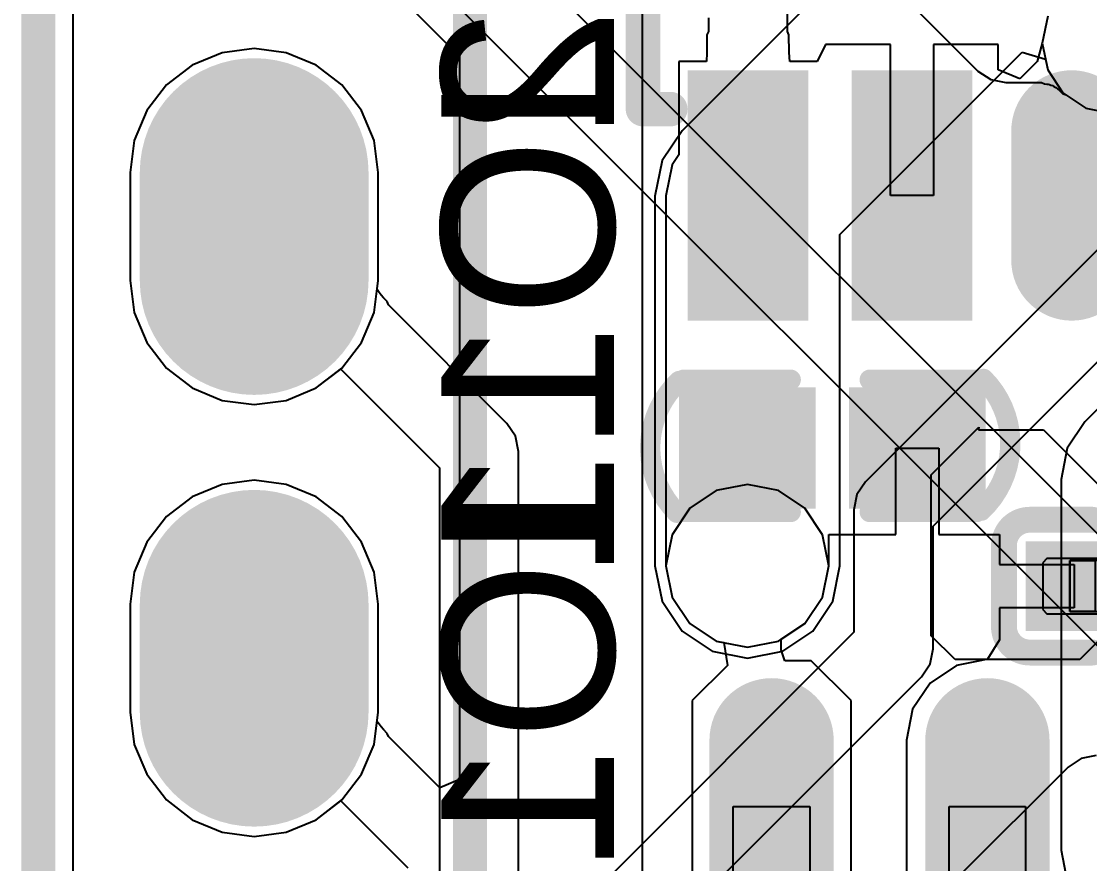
# Model space of a CAD drawing. Header units: millimetres. Extents: x 0 to 11.7, y 0 to 8.3.
# Drawn here: x 4.901 to 5.1485, y 3.1336 to 3.3287 of the extents above; entities that cross this region are included whole.
import ezdxf

# ---------------------------------------------------------------- set-up
doc = ezdxf.new("R2010")
doc.units = ezdxf.units.MM
doc.header["$MEASUREMENT"] = 0
for name, color, linetype in [('BottomLayer', 5, 'Continuous'), ('BottomOverlay', 54, 'Continuous'), ('BottomPaste', 16, 'Continuous'), ('BottomSolder', 6, 'Continuous'), ('ConnectLayer', 7, 'Continuous'), ('KeepOutLayer', 6, 'Continuous'), ('Mechanical15', 56, 'Continuous'), ('Mechanical4', 56, 'Continuous'), ('Mechanical5', 56, 'Continuous'), ('MidLayer1', 16, 'Continuous'), ('MidLayer2', 76, 'Continuous'), ('MultiLayer', 9, 'Continuous'), ('PadHoleLayer', 156, 'Continuous'), ('TopLayer', 1, 'Continuous'), ('TopOverlay', 2, 'Continuous'), ('TopSolder', 216, 'Continuous')]:
    doc.layers.add(name, color=color, linetype=linetype)

# ---------------------------------------------------------------- blocks, each defined once
blk = doc.blocks.new('SOIC_8_L5_3_W5_3_P1_27_LS8_0_BL_B_1')
at = {"layer": 'BottomLayer', "const_width": 0.0248}
for points in [[(0.11959, 0.06426), (0.18337, 0.06426)], [(0.11959, 0.01426), (0.18337, 0.01426)]]:
    blk.add_lwpolyline(points, dxfattribs=at)
at = {"layer": 'BottomLayer', "const_width": 0.0124}
for points in [[(0.17717, 0.06426, 1), (0.18957, 0.06426, 1)], [(0.17717, 0.01426, 1), (0.18957, 0.01426, 1)]]:
    blk.add_lwpolyline(points, format="xyb", close=True, dxfattribs=at)
at = {"layer": 'BottomPaste', "const_width": 0.0248}
for points in [[(0.11959, 0.06426), (0.18337, 0.06426)], [(0.11959, 0.01426), (0.18337, 0.01426)]]:
    blk.add_lwpolyline(points, dxfattribs=at)
at = {"layer": 'BottomPaste', "const_width": 0.0124}
for points in [[(0.17717, 0.06426, 1), (0.18957, 0.06426, 1)], [(0.17717, 0.01426, 1), (0.18957, 0.01426, 1)]]:
    blk.add_lwpolyline(points, format="xyb", close=True, dxfattribs=at)
at = {"layer": 'BottomSolder', "const_width": 0.0288}
for points in [[(0.11959, 0.06426), (0.18337, 0.06426)], [(0.11959, 0.01426), (0.18337, 0.01426)]]:
    blk.add_lwpolyline(points, dxfattribs=at)
at = {"layer": 'BottomSolder', "const_width": 0.0144}
for points in [[(0.17617, 0.06426, 1), (0.19057, 0.06426, 1)], [(0.17617, 0.01426, 1), (0.19057, 0.01426, 1)]]:
    blk.add_lwpolyline(points, format="xyb", close=True, dxfattribs=at)
at = {"layer": 'Mechanical15'}
for p, q in [((0.14242, 0.07312), (0.16802, 0.07312)), ((0.16802, 0.07312), (0.16802, 0.0554)), ((0.16802, 0.0554), (0.14242, 0.0554)), ((0.14242, 0.02312), (0.16802, 0.02312)), ((0.16802, 0.02312), (0.16802, 0.0054)), ((0.16802, 0.0054), (0.14242, 0.0054))]:
    blk.add_line(p, q, dxfattribs=at)
blk = doc.blocks.new('C0201_B_5')
at = {"layer": 'BottomLayer'}
for points in [[(-0.0182, -0.00569), (-0.00369, -0.00569), (-0.0182, 0.00707), (-0.00369, 0.00707)], [(0.00339, -0.00569), (0.0179, -0.00569), (0.00339, 0.00707), (0.0179, 0.00707)]]:
    blk.add_solid(points, dxfattribs=at)
at = {"layer": 'BottomOverlay', "const_width": 0.006}
for points in [[(-0.0272, 0.01007, -0.414214), (-0.0212, 0.01607)], [(0.0209, 0.01607, -0.414214), (0.0269, 0.01007)], [(-0.0212, -0.01469, -0.414214), (-0.0272, -0.00869)], [(0.0269, -0.00869, -0.414214), (0.0209, -0.01469)]]:
    blk.add_lwpolyline(points, format="xyb", dxfattribs=at)
for points in [[(-0.0212, 0.01607), (-0.00669, 0.01607)], [(0.00639, 0.01607), (0.0209, 0.01607)], [(-0.0272, -0.00869), (-0.0272, 0.01007)], [(0.0269, -0.00869), (0.0269, 0.01007)], [(-0.0212, -0.01469), (-0.00669, -0.01469)], [(0.00639, -0.01469), (0.0209, -0.01469)]]:
    blk.add_lwpolyline(points, dxfattribs=at)
at = {"layer": 'BottomOverlay', "const_width": 0.003}
for points in [[(-0.0227, 0.01607, 1), (-0.0197, 0.01607, 1)], [(-0.0227, 0.01607, 1), (-0.0197, 0.01607, 1)], [(-0.00819, 0.01607, 1), (-0.00519, 0.01607, 1)], [(0.00489, 0.01607, 1), (0.00789, 0.01607, 1)], [(0.0194, 0.01607, 1), (0.0224, 0.01607, 1)], [(0.0194, 0.01607, 1), (0.0224, 0.01607, 1)], [(-0.0287, 0.01007, 1), (-0.0257, 0.01007, 1)], [(-0.0287, 0.01007, 1), (-0.0257, 0.01007, 1)], [(0.0254, 0.01007, 1), (0.0284, 0.01007, 1)], [(0.0254, 0.01007, 1), (0.0284, 0.01007, 1)], [(-0.0287, -0.00869, 1), (-0.0257, -0.00869, 1)], [(-0.0287, -0.00869, 1), (-0.0257, -0.00869, 1)], [(0.0254, -0.00869, 1), (0.0284, -0.00869, 1)], [(0.0254, -0.00869, 1), (0.0284, -0.00869, 1)], [(-0.0227, -0.01469, 1), (-0.0197, -0.01469, 1)], [(-0.0227, -0.01469, 1), (-0.0197, -0.01469, 1)], [(-0.00819, -0.01469, 1), (-0.00519, -0.01469, 1)], [(0.00489, -0.01469, 1), (0.00789, -0.01469, 1)], [(0.0194, -0.01469, 1), (0.0224, -0.01469, 1)], [(0.0194, -0.01469, 1), (0.0224, -0.01469, 1)]]:
    blk.add_lwpolyline(points, format="xyb", close=True, dxfattribs=at)
at = {"layer": 'BottomPaste'}
for p, q in [((-0.01725, 0.00707), (-0.0182, 0.00612)), ((-0.0182, 0.00612), (-0.0182, -0.00474)), ((-0.00428, 0.00707), (-0.01725, 0.00707)), ((-0.00334, 0.00612), (-0.00428, 0.00707)), ((-0.00334, -0.00474), (-0.00334, 0.00612)), ((0.00304, 0.00612), (0.00398, 0.00707)), ((0.00304, -0.00474), (0.00304, 0.00612)), ((0.00398, 0.00707), (0.01695, 0.00707)), ((0.01695, 0.00707), (0.0179, 0.00612)), ((0.0179, 0.00612), (0.0179, -0.00474)), ((-0.0182, -0.00474), (-0.01725, -0.00569)), ((-0.00428, -0.00569), (-0.00334, -0.00474)), ((0.00398, -0.00569), (0.00304, -0.00474)), ((0.0179, -0.00474), (0.01695, -0.00569)), ((-0.01725, -0.00569), (-0.00428, -0.00569)), ((0.01695, -0.00569), (0.00398, -0.00569))]:
    blk.add_line(p, q, dxfattribs=at)
for points in [[(-0.0182, -0.00569), (-0.00369, -0.00569), (-0.0182, 0.00707), (-0.00369, 0.00707)], [(0.00339, -0.00569), (0.0179, -0.00569), (0.00339, 0.00707), (0.0179, 0.00707)]]:
    blk.add_solid(points, dxfattribs=at)
at = {"layer": 'BottomSolder'}
for points in [[(-0.0222, -0.00969), (0.00031, -0.00969), (-0.0222, 0.01107), (0.00031, 0.01107)], [(-0.00061, -0.00969), (0.0219, -0.00969), (-0.00061, 0.01107), (0.0219, 0.01107)]]:
    blk.add_solid(points, dxfattribs=at)
at = {"layer": 'Mechanical4'}
for p, q in [((0.01166, 0.0066), (-0.01196, 0.0066)), ((-0.01196, 0.0066), (-0.01196, -0.00521)), ((0.01166, -0.00521), (0.01166, 0.0066)), ((-0.01196, -0.00521), (0.01166, -0.00521))]:
    blk.add_line(p, q, dxfattribs=at)
at = {"layer": 'Mechanical5'}
for p, q in [((-0.01196, -0.00521), (-0.01196, 0.0066)), ((-0.01196, 0.0066), (-0.00606, 0.0066)), ((-0.00606, 0.0066), (-0.00606, -0.00521)), ((0.01166, 0.0066), (0.00576, 0.0066)), ((0.00576, 0.0066), (0.00576, -0.00521)), ((0.01166, -0.00521), (0.01166, 0.0066)), ((-0.00606, -0.00521), (-0.01196, -0.00521)), ((0.00576, -0.00521), (0.01166, -0.00521))]:
    blk.add_line(p, q, dxfattribs=at)
blk = doc.blocks.new('C0402_B_15')
at = {"layer": 'BottomLayer'}
for points in [[(0.01168, 0.0059), (0.01168, 0.02952), (-0.0084, 0.0059), (-0.0084, 0.02952)], [(0.01168, -0.03347), (0.01168, -0.00985), (-0.0084, -0.03347), (-0.0084, -0.00985)]]:
    blk.add_solid(points, dxfattribs=at)
at = {"layer": 'BottomOverlay', "const_width": 0.00472}
for points in [[(-0.01436, 0.03303, -0.424007), (0.01615, 0.03252)], [(0.01664, -0.03797, -0.424007), (-0.01387, -0.03746)]]:
    blk.add_lwpolyline(points, format="xyb", dxfattribs=at)
at = {"layer": 'BottomOverlay', "const_width": 0.00236}
for points in [[(-0.01554, 0.03303, 1), (-0.01318, 0.03303, 1)], [(0.01497, 0.03252, 1), (0.01733, 0.03252, 1)], [(-0.01535, 0.03149, 1), (-0.01299, 0.03149, 1)], [(0.01527, 0.03149, 1), (0.01763, 0.03149, 1)], [(-0.01535, 0.00669, 1), (-0.01299, 0.00669, 1)], [(0.01527, 0.00669, 1), (0.01763, 0.00669, 1)], [(-0.01535, -0.01163, 1), (-0.01299, -0.01163, 1)], [(0.01527, -0.01163, 1), (0.01763, -0.01163, 1)], [(-0.01535, -0.03644, 1), (-0.01299, -0.03644, 1)], [(0.01527, -0.03644, 1), (0.01763, -0.03644, 1)], [(-0.01505, -0.03746, 1), (-0.01269, -0.03746, 1)], [(0.01546, -0.03797, 1), (0.01782, -0.03797, 1)]]:
    blk.add_lwpolyline(points, format="xyb", close=True, dxfattribs=at)
at = {"layer": 'BottomOverlay', "const_width": 0.00472}
for points in [[(-0.01417, 0.00669), (-0.01417, 0.03149)], [(0.01645, 0.00669), (0.01645, 0.03149)], [(-0.01417, -0.03644), (-0.01417, -0.01163)], [(0.01645, -0.03644), (0.01645, -0.01163)]]:
    blk.add_lwpolyline(points, dxfattribs=at)
at = {"layer": 'BottomPaste'}
for points in [[(0.01168, 0.0059), (0.01168, 0.02952), (-0.0084, 0.0059), (-0.0084, 0.02952)], [(0.01168, -0.03347), (0.01168, -0.00985), (-0.0084, -0.03347), (-0.0084, -0.00985)]]:
    blk.add_solid(points, dxfattribs=at)
at = {"layer": 'BottomSolder'}
for points in [[(0.01568, 0.0019), (0.01568, 0.03352), (-0.0124, 0.0019), (-0.0124, 0.03352)], [(0.01568, -0.03747), (0.01568, -0.00585), (-0.0124, -0.03747), (-0.0124, -0.00585)]]:
    blk.add_solid(points, dxfattribs=at)
blk = doc.blocks.new('SOT_23_5_B_36')
at = {"layer": 'BottomLayer', "const_width": 0.02}
for points in [[(0, -0.015), (0, 0.015)], [(0, -0.115), (0, -0.085)]]:
    blk.add_lwpolyline(points, dxfattribs=at)
at = {"layer": 'BottomLayer', "const_width": 0.01}
for points in [[(-0.005, 0.015, 1), (0.005, 0.015, 1)], [(-0.005, -0.015, 1), (0.005, -0.015, 1)], [(-0.005, -0.085, 1), (0.005, -0.085, 1)], [(-0.005, -0.115, 1), (0.005, -0.115, 1)]]:
    blk.add_lwpolyline(points, format="xyb", close=True, dxfattribs=at)
at = {"layer": 'BottomLayer'}
for points in [[(0.047, 0.025), (0.027, 0.025), (0.047, -0.025), (0.027, -0.025)], [(0.085, 0.025), (0.065, 0.025), (0.085, -0.025), (0.065, -0.025)], [(0.085, -0.075), (0.065, -0.075), (0.085, -0.125), (0.065, -0.125)]]:
    blk.add_solid(points, dxfattribs=at)
at = {"layer": 'BottomOverlay'}
for points, const_width in [([(-0.035, 0), (-0.035, -0.001)], 0.01969), ([(-0.018, -0.02), (-0.025, -0.02)], 0.008), ([(-0.025, -0.02), (-0.025, -0.08276)], 0.008), ([(0.09932, -0.02), (0.093, -0.02)], 0.008), ([(0.09932, -0.02), (0.09932, -0.08276)], 0.008), ([(-0.01776, -0.08276), (-0.025, -0.08276)], 0.008), ([(0.05724, -0.08276), (0.018, -0.08276)], 0.008), ([(0.09932, -0.08276), (0.09224, -0.08276)], 0.008)]:
    blk.add_lwpolyline(points, dxfattribs=dict(at, const_width=const_width))
for points, const_width in [([(-0.03992, 0, 1), (-0.03008, 0, 1)], 0.00984), ([(-0.03992, -0.001, 1), (-0.03008, -0.001, 1)], 0.00984), ([(-0.027, -0.02, 1), (-0.023, -0.02, 1)], 0.004), ([(-0.027, -0.02, 1), (-0.023, -0.02, 1)], 0.004), ([(-0.02, -0.02, 1), (-0.016, -0.02, 1)], 0.004), ([(0.091, -0.02, 1), (0.095, -0.02, 1)], 0.004), ([(0.09732, -0.02, 1), (0.10132, -0.02, 1)], 0.004), ([(0.09732, -0.02, 1), (0.10132, -0.02, 1)], 0.004), ([(-0.027, -0.08276, 1), (-0.023, -0.08276, 1)], 0.004), ([(-0.027, -0.08276, 1), (-0.023, -0.08276, 1)], 0.004), ([(-0.01976, -0.08276, 1), (-0.01576, -0.08276, 1)], 0.004), ([(0.016, -0.08276, 1), (0.02, -0.08276, 1)], 0.004), ([(0.05524, -0.08276, 1), (0.05924, -0.08276, 1)], 0.004), ([(0.09024, -0.08276, 1), (0.09424, -0.08276, 1)], 0.004), ([(0.09732, -0.08276, 1), (0.10132, -0.08276, 1)], 0.004), ([(0.09732, -0.08276, 1), (0.10132, -0.08276, 1)], 0.004)]:
    blk.add_lwpolyline(points, format="xyb", close=True, dxfattribs=dict(at, const_width=const_width))
at = {"layer": 'BottomPaste', "const_width": 0.02}
for points in [[(0, -0.015), (0, 0.015)], [(0, -0.115), (0, -0.085)]]:
    blk.add_lwpolyline(points, dxfattribs=at)
at = {"layer": 'BottomPaste', "const_width": 0.01}
for points in [[(-0.005, 0.015, 1), (0.005, 0.015, 1)], [(-0.005, -0.015, 1), (0.005, -0.015, 1)], [(-0.005, -0.085, 1), (0.005, -0.085, 1)], [(-0.005, -0.115, 1), (0.005, -0.115, 1)]]:
    blk.add_lwpolyline(points, format="xyb", close=True, dxfattribs=at)
at = {"layer": 'BottomPaste'}
for points in [[(0.047, 0.025), (0.027, 0.025), (0.047, -0.025), (0.027, -0.025)], [(0.085, 0.025), (0.065, 0.025), (0.085, -0.025), (0.065, -0.025)], [(0.085, -0.075), (0.065, -0.075), (0.085, -0.125), (0.065, -0.125)]]:
    blk.add_solid(points, dxfattribs=at)
at = {"layer": 'BottomSolder', "const_width": 0.028}
for points in [[(0, -0.015), (0, 0.015)], [(0, -0.115), (0, -0.085)]]:
    blk.add_lwpolyline(points, dxfattribs=at)
at = {"layer": 'BottomSolder', "const_width": 0.014}
for points in [[(-0.007, 0.015, 1), (0.007, 0.015, 1)], [(-0.007, -0.015, 1), (0.007, -0.015, 1)], [(-0.007, -0.085, 1), (0.007, -0.085, 1)], [(-0.007, -0.115, 1), (0.007, -0.115, 1)]]:
    blk.add_lwpolyline(points, format="xyb", close=True, dxfattribs=at)
at = {"layer": 'BottomSolder'}
for points in [[(0.051, 0.029), (0.023, 0.029), (0.051, -0.029), (0.023, -0.029)], [(0.089, 0.029), (0.061, 0.029), (0.089, -0.029), (0.061, -0.029)], [(0.089, -0.071), (0.061, -0.071), (0.089, -0.129), (0.061, -0.129)]]:
    blk.add_solid(points, dxfattribs=at)
blk = doc.blocks.new('SIP8_71')
at = {"layer": 'BottomLayer', "const_width": 0.045}
for points in [[(0, -0.2875), (0, -0.3125)], [(0, -0.3875), (0, -0.4125)]]:
    blk.add_lwpolyline(points, dxfattribs=at)
at = {"layer": 'BottomLayer', "const_width": 0.0225}
for points in [[(-0.01125, -0.2875, 1), (0.01125, -0.2875, 1)], [(-0.01125, -0.3125, 1), (0.01125, -0.3125, 1)], [(-0.01125, -0.3875, 1), (0.01125, -0.3875, 1)], [(-0.01125, -0.4125, 1), (0.01125, -0.4125, 1)]]:
    blk.add_lwpolyline(points, format="xyb", close=True, dxfattribs=at)
at = {"layer": 'BottomOverlay', "const_width": 0.00787}
for points in [[(-0.05, -0.75), (-0.05, 0.05)], [(0.05, -0.75), (0.05, 0.05)]]:
    blk.add_lwpolyline(points, dxfattribs=at)
at = {"layer": 'BottomSolder', "const_width": 0.053}
for points in [[(0, -0.2875), (0, -0.3125)], [(0, -0.3875), (0, -0.4125)]]:
    blk.add_lwpolyline(points, dxfattribs=at)
at = {"layer": 'BottomSolder', "const_width": 0.0265}
for points in [[(-0.01325, -0.2875, 1), (0.01325, -0.2875, 1)], [(-0.01325, -0.3125, 1), (0.01325, -0.3125, 1)], [(-0.01325, -0.3875, 1), (0.01325, -0.3875, 1)], [(-0.01325, -0.4125, 1), (0.01325, -0.4125, 1)]]:
    blk.add_lwpolyline(points, format="xyb", close=True, dxfattribs=at)
at = {"layer": 'MidLayer1', "const_width": 0.045}
for points in [[(0, -0.2875), (0, -0.3125)], [(0, -0.3875), (0, -0.4125)]]:
    blk.add_lwpolyline(points, dxfattribs=at)
at = {"layer": 'MidLayer1', "const_width": 0.0225}
for points in [[(-0.01125, -0.2875, 1), (0.01125, -0.2875, 1)], [(-0.01125, -0.3125, 1), (0.01125, -0.3125, 1)], [(-0.01125, -0.3875, 1), (0.01125, -0.3875, 1)], [(-0.01125, -0.4125, 1), (0.01125, -0.4125, 1)]]:
    blk.add_lwpolyline(points, format="xyb", close=True, dxfattribs=at)
at = {"layer": 'MidLayer2', "const_width": 0.045}
for points in [[(0, -0.2875), (0, -0.3125)], [(0, -0.3875), (0, -0.4125)]]:
    blk.add_lwpolyline(points, dxfattribs=at)
at = {"layer": 'MidLayer2', "const_width": 0.0225}
for points in [[(-0.01125, -0.2875, 1), (0.01125, -0.2875, 1)], [(-0.01125, -0.3125, 1), (0.01125, -0.3125, 1)], [(-0.01125, -0.3875, 1), (0.01125, -0.3875, 1)], [(-0.01125, -0.4125, 1), (0.01125, -0.4125, 1)]]:
    blk.add_lwpolyline(points, format="xyb", close=True, dxfattribs=at)
at = {"layer": 'MultiLayer', "const_width": 0.045}
for points in [[(0, -0.2875), (0, -0.3125)], [(0, -0.3875), (0, -0.4125)]]:
    blk.add_lwpolyline(points, dxfattribs=at)
at = {"layer": 'MultiLayer', "const_width": 0.0225}
for points in [[(-0.01125, -0.2875, 1), (0.01125, -0.2875, 1)], [(-0.01125, -0.3125, 1), (0.01125, -0.3125, 1)], [(-0.01125, -0.3875, 1), (0.01125, -0.3875, 1)], [(-0.01125, -0.4125, 1), (0.01125, -0.4125, 1)]]:
    blk.add_lwpolyline(points, format="xyb", close=True, dxfattribs=at)
at = {"layer": 'PadHoleLayer', "const_width": 0.01575}
for points in [[(-0.00787, -0.3, 1), (0.00787, -0.3, 1)], [(-0.00787, -0.4, 1), (0.00787, -0.4, 1)]]:
    blk.add_lwpolyline(points, format="xyb", close=True, dxfattribs=at)
at = {"layer": 'TopLayer', "const_width": 0.045}
for points in [[(0, -0.2875), (0, -0.3125)], [(0, -0.3875), (0, -0.4125)]]:
    blk.add_lwpolyline(points, dxfattribs=at)
at = {"layer": 'TopLayer', "const_width": 0.0225}
for points in [[(-0.01125, -0.2875, 1), (0.01125, -0.2875, 1)], [(-0.01125, -0.3125, 1), (0.01125, -0.3125, 1)], [(-0.01125, -0.3875, 1), (0.01125, -0.3875, 1)], [(-0.01125, -0.4125, 1), (0.01125, -0.4125, 1)]]:
    blk.add_lwpolyline(points, format="xyb", close=True, dxfattribs=at)
at = {"layer": 'TopSolder', "const_width": 0.053}
for points in [[(0, -0.2875), (0, -0.3125)], [(0, -0.3875), (0, -0.4125)]]:
    blk.add_lwpolyline(points, dxfattribs=at)
at = {"layer": 'TopSolder', "const_width": 0.0265}
for points in [[(-0.01325, -0.2875, 1), (0.01325, -0.2875, 1)], [(-0.01325, -0.3125, 1), (0.01325, -0.3125, 1)], [(-0.01325, -0.3875, 1), (0.01325, -0.3875, 1)], [(-0.01325, -0.4125, 1), (0.01325, -0.4125, 1)]]:
    blk.add_lwpolyline(points, format="xyb", close=True, dxfattribs=at)
blk = doc.blocks.new('LCD_240_240_76')
at = {"layer": 'TopOverlay', "const_width": 0.00394}
blk.add_lwpolyline([(-0.82024, -0.0535), (-0.82024, 1.09689)], dxfattribs=at)

msp = doc.modelspace()

# ---------------------------------------------------------------- linework, layer by layer
at = {"layer": 'BottomLayer'}
for p, q in [((5.11181, 3.22367), (5.12281, 3.23467)), ((5.12281, 3.23467), (5.12271, 3.23407)), ((5.12271, 3.23407), (5.13781, 3.23407)), ((5.13781, 3.23407), (5.15164, 3.22024)), ((5.11181, 3.18637), (5.11181, 3.22367)), ((5.11731, 3.18087), (5.11181, 3.18637)), ((5.15164, 3.18631), (5.14621, 3.18087)), ((5.14621, 3.18087), (5.11731, 3.18087))]:
    msp.add_line(p, q, dxfattribs=at)
at = {"layer": 'ConnectLayer'}
for p, q in [((4.91297, 2.78155), (4.91297, 3.6883)), ((4.91297, 2.78155), (4.91297, 3.6883)), ((4.91297, 2.78155), (4.91297, 3.6883)), ((4.91297, 2.78155), (4.91297, 3.6883)), ((5.18155, 3.1787), (4.99848, 3.36177)), ((5.10569, 3.355), (5.05407, 3.30337)), ((4.98347, 3.35083), (5.17126, 3.16304)), ((4.97499, 3.34814), (5.00253, 3.32059)), ((5.10032, 3.33949), (5.12262, 3.31719)), ((5.04488, 3.0708), (5.04488, 3.33822)), ((5.07851, 3.32633), (5.07851, 3.33328)), ((5.06015, 3.32948), (5.06015, 3.32633)), ((5.13877, 3.32992), (5.13753, 3.32368)), ((5.13877, 3.32992), (5.13753, 3.32368)), ((5.2024, 3.32791), (5.09655, 3.22207)), ((5.05984, 3.32559), (5.05978, 3.32137)), ((5.06015, 3.32633), (5.05984, 3.32559)), ((5.07882, 3.32559), (5.07851, 3.32633)), ((5.07888, 3.32149), (5.07882, 3.32559)), ((4.94749, 3.32144), (4.94056, 3.31857)), ((4.94749, 3.32144), (4.94056, 3.31857)), ((4.94749, 3.32144), (4.94056, 3.31857)), ((4.94749, 3.32144), (4.94056, 3.31857)), ((4.95493, 3.32242), (4.94749, 3.32144)), ((4.95493, 3.32242), (4.94749, 3.32144)), ((4.95493, 3.32242), (4.94749, 3.32144)), ((4.95493, 3.32242), (4.94749, 3.32144)), ((4.96237, 3.32144), (4.95493, 3.32242)), ((4.96237, 3.32144), (4.95493, 3.32242)), ((4.96237, 3.32144), (4.95493, 3.32242)), ((4.96237, 3.32144), (4.95493, 3.32242)), ((4.9693, 3.31857), (4.96237, 3.32144)), ((4.9693, 3.31857), (4.96237, 3.32144)), ((4.9693, 3.31857), (4.96237, 3.32144)), ((4.9693, 3.31857), (4.96237, 3.32144)), ((5.07905, 3.31937), (5.07888, 3.32149)), ((5.08733, 3.32337), (5.08533, 3.31937)), ((5.10233, 3.32337), (5.08733, 3.32337)), ((5.09062, 3.27936), (5.13285, 3.32159)), ((5.10233, 3.28837), (5.10233, 3.32337)), ((5.12733, 3.32337), (5.11233, 3.32337)), ((5.11233, 3.32337), (5.11233, 3.28837)), ((5.12733, 3.31744), (5.12733, 3.32337)), ((5.13285, 3.32159), (5.13827, 3.31995)), ((5.13753, 3.32368), (5.13633, 3.31937)), ((5.13753, 3.32368), (5.13877, 3.31744)), ((5.00253, 3.32059), (5.00253, 3.15308)), ((5.05969, 3.31937), (5.05333, 3.31937)), ((5.05333, 3.31937), (5.05333, 3.29779)), ((5.05978, 3.32137), (5.05969, 3.31937)), ((5.08533, 3.31937), (5.07905, 3.31937)), ((5.13633, 3.31937), (5.13233, 3.31537)), ((5.13827, 3.31995), (5.13877, 3.31744)), ((4.94056, 3.31857), (4.9346, 3.314)), ((4.94056, 3.31857), (4.9346, 3.314)), ((4.94056, 3.31857), (4.9346, 3.314)), ((4.94056, 3.31857), (4.9346, 3.314)), ((4.97526, 3.314), (4.9693, 3.31857)), ((4.97526, 3.314), (4.9693, 3.31857)), ((4.97526, 3.314), (4.9693, 3.31857)), ((4.97526, 3.314), (4.9693, 3.31857)), ((5.11222, 3.21178), (5.21806, 3.31762)), ((5.12262, 3.31719), (5.12559, 3.3152)), ((5.13233, 3.31537), (5.12733, 3.31744)), ((5.13877, 3.31744), (5.14231, 3.31214)), ((5.13877, 3.31744), (5.14231, 3.31214)), ((4.9346, 3.314), (4.93004, 3.30804)), ((4.9346, 3.314), (4.93004, 3.30804)), ((4.9346, 3.314), (4.93004, 3.30804)), ((4.9346, 3.314), (4.93004, 3.30804)), ((4.97982, 3.30804), (4.97526, 3.314)), ((4.97982, 3.30804), (4.97526, 3.314)), ((4.97982, 3.30804), (4.97526, 3.314)), ((4.97982, 3.30804), (4.97526, 3.314)), ((5.12559, 3.3152), (5.12911, 3.3145)), ((5.12911, 3.3145), (5.13735, 3.3145)), ((5.13735, 3.3145), (5.13801, 3.31419)), ((5.13801, 3.31419), (5.13861, 3.31416)), ((5.13861, 3.31416), (5.1389, 3.31412)), ((5.1389, 3.31412), (5.1392, 3.31406)), ((5.1392, 3.31406), (5.13951, 3.31395)), ((5.13951, 3.31395), (5.13985, 3.31381)), ((5.13985, 3.31381), (5.14022, 3.31361)), ((5.14022, 3.31361), (5.14063, 3.31335)), ((5.14063, 3.31335), (5.14108, 3.31303)), ((5.14108, 3.31303), (5.14155, 3.31262)), ((5.14155, 3.31262), (5.1422, 3.312)), ((5.1422, 3.312), (5.14298, 3.31169)), ((5.14231, 3.31214), (5.1476, 3.30861)), ((5.14231, 3.31214), (5.1476, 3.30861)), ((5.14298, 3.31169), (5.1476, 3.30861)), ((4.93004, 3.30804), (4.92716, 3.30111)), ((4.93004, 3.30804), (4.92716, 3.30111)), ((4.93004, 3.30804), (4.92716, 3.30111)), ((4.93004, 3.30804), (4.92716, 3.30111)), ((4.9827, 3.30111), (4.97982, 3.30804)), ((4.9827, 3.30111), (4.97982, 3.30804)), ((4.9827, 3.30111), (4.97982, 3.30804)), ((4.9827, 3.30111), (4.97982, 3.30804)), ((5.1476, 3.30861), (5.15384, 3.30737)), ((5.1476, 3.30861), (5.15384, 3.30737)), ((5.1476, 3.30861), (5.15384, 3.30737)), ((5.05407, 3.30337), (5.04942, 3.29643)), ((4.92716, 3.30111), (4.92618, 3.29367)), ((4.92716, 3.30111), (4.92618, 3.29367)), ((4.92716, 3.30111), (4.92618, 3.29367)), ((4.92716, 3.30111), (4.92618, 3.29367)), ((4.98368, 3.29367), (4.9827, 3.30111)), ((4.98368, 3.29367), (4.9827, 3.30111)), ((4.98368, 3.29367), (4.9827, 3.30111)), ((4.98368, 3.29367), (4.9827, 3.30111)), ((5.05333, 3.29779), (5.05178, 3.29547)), ((5.04942, 3.29643), (5.04779, 3.28823)), ((5.05178, 3.29547), (5.05034, 3.28825)), ((4.92618, 3.29367), (4.92618, 3.26867)), ((4.92618, 3.29367), (4.92618, 3.26867)), ((4.92618, 3.29367), (4.92618, 3.26867)), ((4.92618, 3.29367), (4.92618, 3.26867)), ((4.98368, 3.26867), (4.98368, 3.29367)), ((4.98368, 3.26867), (4.98368, 3.29367)), ((4.98368, 3.26867), (4.98368, 3.29367)), ((4.98368, 3.26867), (4.98368, 3.29367)), ((5.04779, 3.28823), (5.04779, 3.20257)), ((5.05034, 3.28825), (5.05034, 3.22987)), ((5.11233, 3.28837), (5.10233, 3.28837)), ((5.09062, 3.20257), (5.09062, 3.27936)), ((4.92618, 3.26867), (4.92716, 3.26123)), ((4.92618, 3.26867), (4.92716, 3.26123)), ((4.92618, 3.26867), (4.92716, 3.26123)), ((4.92618, 3.26867), (4.92716, 3.26123)), ((4.9827, 3.26123), (4.98368, 3.26867)), ((4.9827, 3.26123), (4.98368, 3.26867)), ((4.9827, 3.26123), (4.98368, 3.26867)), ((4.98343, 3.26676), (4.98368, 3.26867)), ((4.98344, 3.26673), (4.98343, 3.26676)), ((4.98346, 3.2666), (4.98344, 3.26673)), ((4.98361, 3.26632), (4.98346, 3.2666)), ((4.98346, 3.2666), (4.98346, 3.2666)), ((4.9839, 3.26588), (4.98361, 3.26632)), ((4.98434, 3.26531), (4.9839, 3.26588)), ((4.98493, 3.26464), (4.98434, 3.26531)), ((4.98576, 3.26377), (4.98493, 3.26464)), ((4.98604, 3.26304), (4.98576, 3.26377)), ((5.01349, 3.23558), (4.98604, 3.26304)), ((4.92716, 3.26123), (4.93004, 3.2543)), ((4.92716, 3.26123), (4.93004, 3.2543)), ((4.92716, 3.26123), (4.93004, 3.2543)), ((4.92716, 3.26123), (4.93004, 3.2543)), ((4.97982, 3.2543), (4.9827, 3.26123)), ((4.97982, 3.2543), (4.9827, 3.26123)), ((4.97982, 3.2543), (4.9827, 3.26123)), ((4.93004, 3.2543), (4.9346, 3.24834)), ((4.93004, 3.2543), (4.9346, 3.24834)), ((4.93004, 3.2543), (4.9346, 3.24834)), ((4.93004, 3.2543), (4.9346, 3.24834)), ((4.97526, 3.24834), (4.97982, 3.2543)), ((4.97526, 3.24834), (4.97982, 3.2543)), ((4.97526, 3.24834), (4.97982, 3.2543)), ((4.9346, 3.24834), (4.94056, 3.24378)), ((4.9346, 3.24834), (4.94056, 3.24378)), ((4.9346, 3.24834), (4.94056, 3.24378)), ((4.9346, 3.24834), (4.94056, 3.24378)), ((4.9693, 3.24378), (4.97526, 3.24834)), ((4.9693, 3.24378), (4.97526, 3.24834)), ((4.9693, 3.24378), (4.97526, 3.24834)), ((4.9693, 3.24378), (4.97499, 3.24814)), ((4.97499, 3.24814), (4.99783, 3.22529)), ((5.15794, 3.24645), (5.14741, 3.23592)), ((4.94056, 3.24378), (4.94749, 3.2409)), ((4.94056, 3.24378), (4.94749, 3.2409)), ((4.94056, 3.24378), (4.94749, 3.2409)), ((4.94056, 3.24378), (4.94749, 3.2409)), ((4.96237, 3.2409), (4.9693, 3.24378)), ((4.96237, 3.2409), (4.9693, 3.24378)), ((4.96237, 3.2409), (4.9693, 3.24378)), ((4.96237, 3.2409), (4.9693, 3.24378)), ((4.94749, 3.2409), (4.95493, 3.23992)), ((4.94749, 3.2409), (4.95493, 3.23992)), ((4.94749, 3.2409), (4.95493, 3.23992)), ((4.94749, 3.2409), (4.95493, 3.23992)), ((4.95493, 3.23992), (4.96237, 3.2409)), ((4.95493, 3.23992), (4.96237, 3.2409)), ((4.95493, 3.23992), (4.96237, 3.2409)), ((4.95493, 3.23992), (4.96237, 3.2409)), ((5.01548, 3.23261), (5.01349, 3.23558)), ((5.14741, 3.23592), (5.14332, 3.2298)), ((5.01618, 3.2291), (5.01548, 3.23261)), ((5.05034, 3.22987), (5.05034, 3.20257)), ((5.10358, 3.20983), (5.10358, 3.22987)), ((5.10358, 3.22987), (5.11358, 3.22987)), ((5.11358, 3.22987), (5.11358, 3.20983)), ((5.01618, 3.11603), (5.01618, 3.2291)), ((5.14332, 3.2298), (5.14188, 3.22258)), ((4.99783, 3.22529), (4.99783, 3.0215)), ((4.95493, 3.22242), (4.94749, 3.22144)), ((4.95493, 3.22242), (4.94749, 3.22144)), ((4.95493, 3.22242), (4.94749, 3.22144)), ((4.95493, 3.22242), (4.94749, 3.22144)), ((4.96237, 3.22144), (4.95493, 3.22242)), ((4.96237, 3.22144), (4.95493, 3.22242)), ((4.96237, 3.22144), (4.95493, 3.22242)), ((4.96237, 3.22144), (4.95493, 3.22242)), ((5.14188, 3.22258), (5.14188, 3.13668)), ((4.94749, 3.22144), (4.94056, 3.21857)), ((4.94749, 3.22144), (4.94056, 3.21857)), ((4.94749, 3.22144), (4.94056, 3.21857)), ((4.94749, 3.22144), (4.94056, 3.21857)), ((4.9693, 3.21857), (4.96237, 3.22144)), ((4.9693, 3.21857), (4.96237, 3.22144)), ((4.9693, 3.21857), (4.96237, 3.22144)), ((4.9693, 3.21857), (4.96237, 3.22144)), ((5.06199, 3.22), (5.05587, 3.21591)), ((5.06199, 3.22), (5.05587, 3.21591)), ((5.06921, 3.22143), (5.06199, 3.22)), ((5.06921, 3.22143), (5.06199, 3.22)), ((5.07642, 3.22), (5.06921, 3.22143)), ((5.07642, 3.22), (5.06921, 3.22143)), ((5.08254, 3.21591), (5.07642, 3.22)), ((5.08254, 3.21591), (5.07642, 3.22)), ((5.09655, 3.22207), (5.09457, 3.21909)), ((4.94056, 3.21857), (4.9346, 3.214)), ((4.94056, 3.21857), (4.9346, 3.214)), ((4.94056, 3.21857), (4.9346, 3.214)), ((4.94056, 3.21857), (4.9346, 3.214)), ((4.97526, 3.214), (4.9693, 3.21857)), ((4.97526, 3.214), (4.9693, 3.21857)), ((4.97526, 3.214), (4.9693, 3.21857)), ((4.97526, 3.214), (4.9693, 3.21857)), ((5.09457, 3.21909), (5.09387, 3.21558)), ((5.05587, 3.21591), (5.05178, 3.20979)), ((5.05587, 3.21591), (5.05178, 3.20979)), ((5.08663, 3.20979), (5.08254, 3.21591)), ((5.08663, 3.20979), (5.08254, 3.21591)), ((5.09387, 3.21558), (5.09387, 3.18718)), ((4.9346, 3.214), (4.93004, 3.20804)), ((4.9346, 3.214), (4.93004, 3.20804)), ((4.9346, 3.214), (4.93004, 3.20804)), ((4.9346, 3.214), (4.93004, 3.20804)), ((4.97982, 3.20804), (4.97526, 3.214)), ((4.97982, 3.20804), (4.97526, 3.214)), ((4.97982, 3.20804), (4.97526, 3.214)), ((4.97982, 3.20804), (4.97526, 3.214)), ((5.11222, 3.18338), (5.11222, 3.21178)), ((4.93004, 3.20804), (4.92716, 3.20111)), ((4.93004, 3.20804), (4.92716, 3.20111)), ((4.93004, 3.20804), (4.92716, 3.20111)), ((4.93004, 3.20804), (4.92716, 3.20111)), ((4.9827, 3.20111), (4.97982, 3.20804)), ((4.9827, 3.20111), (4.97982, 3.20804)), ((4.9827, 3.20111), (4.97982, 3.20804)), ((4.9827, 3.20111), (4.97982, 3.20804)), ((5.05178, 3.20979), (5.05034, 3.20257)), ((5.05178, 3.20979), (5.05034, 3.20257)), ((5.08807, 3.20257), (5.08663, 3.20979)), ((5.08807, 3.20257), (5.08663, 3.20979)), ((5.08807, 3.20257), (5.08807, 3.20983)), ((5.08807, 3.20983), (5.10358, 3.20983)), ((5.11358, 3.20983), (5.12764, 3.20983)), ((5.12764, 3.20983), (5.12764, 3.20287)), ((5.12764, 3.20287), (5.1449, 3.20287)), ((5.1449, 3.20287), (5.1449, 3.19287)), ((4.92716, 3.20111), (4.92618, 3.19367)), ((4.92716, 3.20111), (4.92618, 3.19367)), ((4.92716, 3.20111), (4.92618, 3.19367)), ((4.92716, 3.20111), (4.92618, 3.19367)), ((4.98368, 3.19367), (4.9827, 3.20111)), ((4.98368, 3.19367), (4.9827, 3.20111)), ((4.98368, 3.19367), (4.9827, 3.20111)), ((4.98368, 3.19367), (4.9827, 3.20111)), ((5.04779, 3.20257), (5.04942, 3.19438)), ((5.05034, 3.20257), (5.05178, 3.19535)), ((5.05034, 3.20257), (5.05178, 3.19535)), ((5.05034, 3.20257), (5.05178, 3.19535)), ((5.08663, 3.19535), (5.08807, 3.20257)), ((5.08663, 3.19535), (5.08807, 3.20257)), ((5.08663, 3.19535), (5.08807, 3.20257)), ((5.08899, 3.19438), (5.09062, 3.20257)), ((5.05178, 3.19535), (5.05587, 3.18923)), ((5.05178, 3.19535), (5.05587, 3.18923)), ((5.05178, 3.19535), (5.05587, 3.18923)), ((5.08254, 3.18923), (5.08663, 3.19535)), ((5.08254, 3.18923), (5.08663, 3.19535)), ((5.08254, 3.18923), (5.08663, 3.19535)), ((4.92618, 3.19367), (4.92618, 3.16867)), ((4.92618, 3.19367), (4.92618, 3.16867)), ((4.92618, 3.19367), (4.92618, 3.16867)), ((4.92618, 3.19367), (4.92618, 3.16867)), ((4.98368, 3.16867), (4.98368, 3.19367)), ((4.98368, 3.16867), (4.98368, 3.19367)), ((4.98368, 3.16867), (4.98368, 3.19367)), ((4.98368, 3.16867), (4.98368, 3.19367)), ((5.04942, 3.19438), (5.05407, 3.18743)), ((5.08435, 3.18743), (5.08899, 3.19438)), ((5.1449, 3.19287), (5.12764, 3.19287)), ((5.12764, 3.19287), (5.12764, 3.18546)), ((5.05587, 3.18923), (5.06199, 3.18515)), ((5.05587, 3.18923), (5.06199, 3.18515)), ((5.05587, 3.18923), (5.06199, 3.18515)), ((5.07642, 3.18515), (5.08254, 3.18923)), ((5.07642, 3.18515), (5.08254, 3.18923)), ((5.07705, 3.18556), (5.08254, 3.18923)), ((5.09387, 3.18718), (5.0208, 3.11411)), ((5.05407, 3.18743), (5.06101, 3.18279)), ((5.07706, 3.18315), (5.07705, 3.18556)), ((5.0774, 3.18279), (5.08435, 3.18743)), ((5.12764, 3.18546), (5.12481, 3.18093)), ((5.06199, 3.18515), (5.06921, 3.18371)), ((5.06199, 3.18515), (5.06375, 3.1848)), ((5.06199, 3.18515), (5.06921, 3.18371)), ((5.06375, 3.1848), (5.06457, 3.17953)), ((5.06921, 3.18371), (5.07642, 3.18515)), ((5.06921, 3.18371), (5.07642, 3.18515)), ((5.07788, 3.18056), (5.07706, 3.18315)), ((5.11152, 3.17987), (5.11222, 3.18338)), ((5.06101, 3.18279), (5.06921, 3.18116)), ((5.06921, 3.18116), (5.0774, 3.18279)), ((5.08401, 3.18056), (5.07788, 3.18056)), ((5.09321, 3.17136), (5.08401, 3.18056)), ((5.12303, 3.18057), (5.11763, 3.1795)), ((5.12481, 3.18093), (5.12303, 3.18057)), ((5.06457, 3.17953), (5.0564, 3.17136)), ((5.10953, 3.17689), (5.11152, 3.17987)), ((5.11763, 3.1795), (5.11154, 3.17543)), ((5.02818, 3.09554), (5.10953, 3.17689)), ((5.11154, 3.17543), (5.10747, 3.16934)), ((5.0564, 3.17136), (5.0564, 3.08918)), ((5.09321, 3.08918), (5.09321, 3.17136)), ((4.92618, 3.16867), (4.92716, 3.16123)), ((4.92618, 3.16867), (4.92716, 3.16123)), ((4.92618, 3.16867), (4.92716, 3.16123)), ((4.92618, 3.16867), (4.92716, 3.16123)), ((4.9827, 3.16123), (4.98368, 3.16867)), ((4.9827, 3.16123), (4.98368, 3.16867)), ((4.9827, 3.16123), (4.98368, 3.16867)), ((4.98343, 3.16676), (4.98368, 3.16867)), ((5.10747, 3.16934), (5.10604, 3.16216)), ((4.98344, 3.16673), (4.98343, 3.16676)), ((4.98346, 3.1666), (4.98344, 3.16673)), ((4.98361, 3.16632), (4.98346, 3.1666)), ((4.98346, 3.1666), (4.98346, 3.1666)), ((4.9839, 3.16588), (4.98361, 3.16632)), ((4.98434, 3.16531), (4.9839, 3.16588)), ((4.98493, 3.16464), (4.98434, 3.16531)), ((4.98576, 3.16377), (4.98493, 3.16464)), ((4.98604, 3.16304), (4.98576, 3.16377)), ((4.99791, 3.15117), (4.98604, 3.16304)), ((4.92716, 3.16123), (4.93004, 3.1543)), ((4.92716, 3.16123), (4.93004, 3.1543)), ((4.92716, 3.16123), (4.93004, 3.1543)), ((4.92716, 3.16123), (4.93004, 3.1543)), ((4.97982, 3.1543), (4.9827, 3.16123)), ((4.97982, 3.1543), (4.9827, 3.16123)), ((4.97982, 3.1543), (4.9827, 3.16123)), ((5.10604, 3.16216), (5.10604, 3.09838)), ((5.15, 3.15865), (5.14649, 3.15796)), ((5.14351, 3.15597), (5.11822, 3.13068)), ((5.14649, 3.15796), (5.14351, 3.15597)), ((4.93004, 3.1543), (4.9346, 3.14834)), ((4.93004, 3.1543), (4.9346, 3.14834)), ((4.93004, 3.1543), (4.9346, 3.14834)), ((4.93004, 3.1543), (4.9346, 3.14834)), ((4.97526, 3.14834), (4.97982, 3.1543)), ((4.97526, 3.14834), (4.97982, 3.1543)), ((4.97526, 3.14834), (4.97982, 3.1543)), ((5.00253, 3.15308), (4.99791, 3.15117)), ((4.9346, 3.14834), (4.94056, 3.14378)), ((4.9346, 3.14834), (4.94056, 3.14378)), ((4.9346, 3.14834), (4.94056, 3.14378)), ((4.9346, 3.14834), (4.94056, 3.14378)), ((4.9693, 3.14378), (4.97526, 3.14834)), ((4.9693, 3.14378), (4.97526, 3.14834)), ((4.9693, 3.14378), (4.97526, 3.14834)), ((4.9693, 3.14378), (4.97499, 3.14814)), ((4.97499, 3.14814), (4.99053, 3.13259)), ((4.94056, 3.14378), (4.94749, 3.1409)), ((4.94056, 3.14378), (4.94749, 3.1409)), ((4.94056, 3.14378), (4.94749, 3.1409)), ((4.94056, 3.14378), (4.94749, 3.1409)), ((4.96237, 3.1409), (4.9693, 3.14378)), ((4.96237, 3.1409), (4.9693, 3.14378)), ((4.96237, 3.1409), (4.9693, 3.14378)), ((4.96237, 3.1409), (4.9693, 3.14378)), ((4.94749, 3.1409), (4.95493, 3.13992)), ((4.94749, 3.1409), (4.95493, 3.13992)), ((4.94749, 3.1409), (4.95493, 3.13992)), ((4.94749, 3.1409), (4.95493, 3.13992)), ((4.95493, 3.13992), (4.96237, 3.1409)), ((4.95493, 3.13992), (4.96237, 3.1409)), ((4.95493, 3.13992), (4.96237, 3.1409)), ((4.95493, 3.13992), (4.96237, 3.1409)), ((5.14188, 3.13668), (5.14332, 3.12946))]:
    msp.add_line(p, q, dxfattribs=at)
at = {"layer": 'KeepOutLayer', "const_width": 0.00394}
msp.add_lwpolyline([(4.90484, 2.65988), (4.90484, 3.81027)], dxfattribs=at)
at = {"layer": 'TopOverlay', "const_width": 0.003}
msp.add_lwpolyline([(5.00493, 2.81736), (5.00493, 3.63117)], dxfattribs=at)

# ---------------------------------------------------------------- block references
for name, p in [('LCD_240_240_76', (5.72508, 2.71338)), ('SIP8_71', (4.95493, 3.58117))]:
    msp.add_blockref(name, p)
for name, p, rotation in [('SOT_23_5_B_36', (5.14433, 3.28837), 180), ('C0402_B_15', (5.09086, 3.23151), 270), ('C0201_B_5', (5.15584, 3.19718), 360), ('SOIC_8_L5_3_W5_3_P1_27_LS8_0_BL_B_1', (5.13906, 2.97879), 90)]:
    msp.add_blockref(name, p, dxfattribs=dict(rotation=rotation))

# ---------------------------------------------------------------- texts
at = {"layer": 'BottomOverlay', "text_generation_flag": 2}
for s, p in [('IO12', (5.03831, 3.41817)), ('IO11', (5.03831, 3.31657)), ('IO10', (5.03831, 3.21857))]:
    msp.add_text(s, height=0.04, rotation=90, dxfattribs=at).set_placement(p)

doc.saveas('drawing.dxf')
